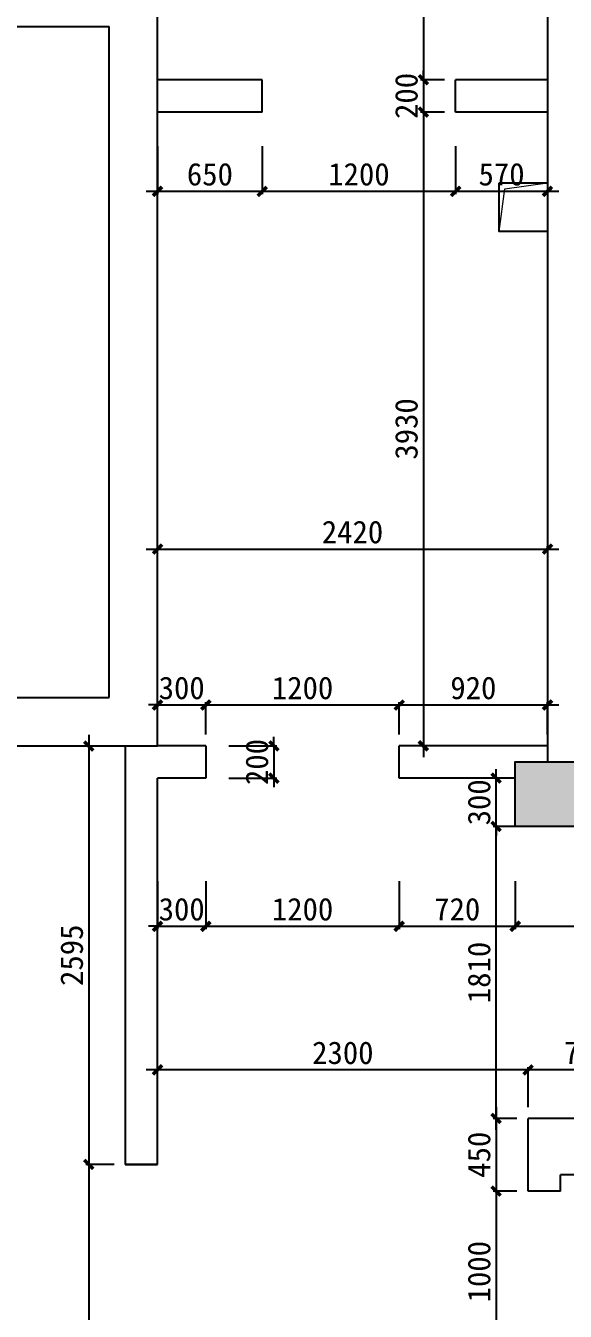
# Model space of a CAD drawing. Header units: millimetres. Extents: x 561810 to 956823, y -438984 to -391712.
# Drawn here: x 624482 to 627831, y -405748 to -397778 of the extents above; entities that cross this region are included whole.
import ezdxf

# ---------------------------------------------------------------- set-up
doc = ezdxf.new("R2010")
doc.units = ezdxf.units.MM
doc.header["$LTSCALE"] = 10
doc.header["$MEASUREMENT"] = 0
doc.linetypes.add('DASH', pattern=[0.35, 0.25, -0.1])
doc.layers.get('0').update_dxf_attribs({"linetype": 'CONTINUOUS'})
doc.layers.get('DEFPOINTS').update_dxf_attribs({"color": 1, "linetype": 'CONTINUOUS'})
for name, color, linetype in [('PUB_HATCH', 144, 'CONTINUOUS'), ('WALL', 7, 'CONTINUOUS'), ('WINDOW', 4, 'CONTINUOUS')]:
    doc.layers.add(name, color=color, linetype=linetype)
doc.layers.add('细线', color=250, linetype='CONTINUOUS', lineweight=5)
doc.styles.add('施洛华标注样式', font='')
doc.styles.get('施洛华标注样式').set_extended_font_data('SimSun')
doc.dimstyles.new('外标尺寸', dxfattribs={"dimscale": 70, "dimtxt": 3, "dimasz": 0.8, "dimexe": 0.25, "dimexo": 1, "dimgap": 0.5, "dimtad": 1, "dimdec": 0, "dimtxsty": '施洛华标注样式', "dimblk": 'ARCHTICK', "dimcen": 1.5, "dimdle": 1, "dimclrd": 250, "dimclre": 250, "dimclrt": 62, "dimadec": 0, "dimazin": 0, "dimtfac": 1, "dimtdec": 0, "dimtix": 1, "dimtmove": 1, "dimatfit": 3, "dimldrblk": 'ARCHTICK', "dimfxl": 0, "dimarcsym": 0})

# ---------------------------------------------------------------- blocks, each defined once
blk = doc.blocks.new('_ARCHTICK')
at = {"color": 0, "linetype": 'ByBlock', "const_width": 0.4}
blk.add_lwpolyline([(-0.5, -0.5), (0.5, 0.5)], dxfattribs=at)
blk = doc.blocks.new('*D465')
at = {"color": 250, "lineweight": -2}
for p, q in [((626950.5, -396772.8), (626950.5, -398182.9)), ((627230.5, -396842.8), (626933, -396842.8)), ((627080.5, -398112.9), (626933, -398112.9))]:
    blk.add_line(p, q, dxfattribs=at)
at = {"layer": 'DEFPOINTS', "color": 0}
for p in [(627720.5, -396842.8), (626950.5, -398112.9), (627150.5, -398112.9)]:
    blk.add_point(p, dxfattribs=at)
at = {"color": 250, "lineweight": -2, "xscale": 56, "yscale": 56, "zscale": 56}
for p, rotation in [((626950.5, -396842.8), 90), ((626950.5, -398112.9), 270)]:
    blk.add_blockref('_ARCHTICK', p, dxfattribs=dict(at, rotation=rotation))
at = {"color": 62, "insert": (626845.5, -397477.8), "char_height": 140, "attachment_point": 5, "rotation": 90, "style": '施洛华标注样式'}
blk.add_mtext('1270', dxfattribs=at)
blk = doc.blocks.new('*D466')
at = {"color": 250, "lineweight": -2}
for p, q in [((626950.5, -398112.9), (626950.5, -398056.9)), ((627080.5, -398112.9), (626933, -398112.9)), ((626950.5, -398112.9), (626950.5, -398312.9)), ((627080.5, -398312.9), (626933, -398312.9)), ((626950.5, -398312.9), (626950.5, -398368.9))]:
    blk.add_line(p, q, dxfattribs=at)
at = {"layer": 'DEFPOINTS', "color": 0}
for p in [(627150.5, -398112.9), (626950.5, -398312.9), (627150.5, -398312.9)]:
    blk.add_point(p, dxfattribs=at)
at = {"color": 250, "lineweight": -2, "xscale": 56, "yscale": 56, "zscale": 56}
for p, rotation in [((626950.5, -398112.9), 270), ((626950.5, -398312.9), 90)]:
    blk.add_blockref('_ARCHTICK', p, dxfattribs=dict(at, rotation=rotation))
at = {"color": 62, "insert": (626845.5, -398212.9), "char_height": 140, "attachment_point": 5, "rotation": 90, "style": '施洛华标注样式'}
blk.add_mtext('200', dxfattribs=at)
blk = doc.blocks.new('*D467')
at = {"color": 250, "lineweight": -2}
for p, q in [((626950.5, -398242.9), (626950.5, -402312.8)), ((627080.5, -398312.9), (626933, -398312.9)), ((627080.5, -402242.8), (626933, -402242.8))]:
    blk.add_line(p, q, dxfattribs=at)
at = {"layer": 'DEFPOINTS', "color": 0}
for p in [(627150.5, -398312.9), (626950.5, -402242.8), (627150.5, -402242.8)]:
    blk.add_point(p, dxfattribs=at)
at = {"color": 250, "lineweight": -2, "xscale": 56, "yscale": 56, "zscale": 56}
for p, rotation in [((626950.5, -398312.9), 90), ((626950.5, -402242.8), 270)]:
    blk.add_blockref('_ARCHTICK', p, dxfattribs=dict(at, rotation=rotation))
at = {"color": 62, "insert": (626845.5, -400277.8), "char_height": 140, "attachment_point": 5, "rotation": 90, "style": '施洛华标注样式'}
blk.add_mtext('3930', dxfattribs=at)
blk = doc.blocks.new('*D468')
at = {"color": 250, "lineweight": -2}
for p, q in [((625300.5, -398524.4), (625300.5, -398821.9)), ((625950.5, -398524.4), (625950.5, -398821.9)), ((625230.5, -398804.4), (626020.5, -398804.4))]:
    blk.add_line(p, q, dxfattribs=at)
at = {"layer": 'DEFPOINTS', "color": 0}
for p in [(625300.5, -398312.9), (625950.5, -398312.9), (625950.5, -398804.4)]:
    blk.add_point(p, dxfattribs=at)
at = {"color": 250, "lineweight": -2, "xscale": 56, "yscale": 56, "zscale": 56, "rotation": 180}
blk.add_blockref('_ARCHTICK', (625300.5, -398804.4), dxfattribs=at)
at = {"color": 250, "lineweight": -2, "xscale": 56, "yscale": 56, "zscale": 56}
blk.add_blockref('_ARCHTICK', (625950.5, -398804.4), dxfattribs=at)
at = {"color": 62, "insert": (625625.5, -398699.4), "char_height": 140, "attachment_point": 5, "style": '施洛华标注样式'}
blk.add_mtext('650', dxfattribs=at)
blk = doc.blocks.new('*D469')
at = {"color": 250, "lineweight": -2}
for p, q in [((625950.5, -398524.4), (625950.5, -398821.9)), ((627150.5, -398524.4), (627150.5, -398821.9)), ((625880.5, -398804.4), (627220.5, -398804.4))]:
    blk.add_line(p, q, dxfattribs=at)
at = {"layer": 'DEFPOINTS', "color": 0}
for p in [(625950.5, -398312.9), (627150.5, -398312.9), (627150.5, -398804.4)]:
    blk.add_point(p, dxfattribs=at)
at = {"color": 250, "lineweight": -2, "xscale": 56, "yscale": 56, "zscale": 56, "rotation": 180}
blk.add_blockref('_ARCHTICK', (625950.5, -398804.4), dxfattribs=at)
at = {"color": 250, "lineweight": -2, "xscale": 56, "yscale": 56, "zscale": 56}
blk.add_blockref('_ARCHTICK', (627150.5, -398804.4), dxfattribs=at)
at = {"color": 62, "insert": (626550.5, -398699.4), "char_height": 140, "attachment_point": 5, "style": '施洛华标注样式'}
blk.add_mtext('1200', dxfattribs=at)
blk = doc.blocks.new('*D470')
at = {"color": 250, "lineweight": -2}
for p, q in [((627150.5, -398524.4), (627150.5, -398821.9)), ((627720.5, -398524.4), (627720.5, -398821.9)), ((627080.5, -398804.4), (627790.5, -398804.4))]:
    blk.add_line(p, q, dxfattribs=at)
at = {"layer": 'DEFPOINTS', "color": 0}
for p in [(627150.5, -398312.9), (627720.5, -398312.9), (627720.5, -398804.4)]:
    blk.add_point(p, dxfattribs=at)
at = {"color": 250, "lineweight": -2, "xscale": 56, "yscale": 56, "zscale": 56, "rotation": 180}
blk.add_blockref('_ARCHTICK', (627150.5, -398804.4), dxfattribs=at)
at = {"color": 250, "lineweight": -2, "xscale": 56, "yscale": 56, "zscale": 56}
blk.add_blockref('_ARCHTICK', (627720.5, -398804.4), dxfattribs=at)
at = {"color": 62, "insert": (627435.5, -398699.4), "char_height": 140, "attachment_point": 5, "style": '施洛华标注样式'}
blk.add_mtext('570', dxfattribs=at)
blk = doc.blocks.new('*D471')
at = {"color": 250, "lineweight": -2}
for p, q in [((625300.5, -401989.4), (625244.5, -401989.4)), ((625300.5, -402172.8), (625300.5, -401971.9)), ((625300.5, -401989.4), (625600.5, -401989.4)), ((625600.5, -402172.8), (625600.5, -401971.9)), ((625600.5, -401989.4), (625656.5, -401989.4))]:
    blk.add_line(p, q, dxfattribs=at)
at = {"layer": 'DEFPOINTS', "color": 0}
for p in [(625600.5, -401989.4), (625300.5, -402242.8), (625600.5, -402242.8)]:
    blk.add_point(p, dxfattribs=at)
at = {"color": 250, "lineweight": -2, "xscale": 56, "yscale": 56, "zscale": 56}
blk.add_blockref('_ARCHTICK', (625300.5, -401989.4), dxfattribs=at)
at = {"color": 250, "lineweight": -2, "xscale": 56, "yscale": 56, "zscale": 56, "rotation": 180}
blk.add_blockref('_ARCHTICK', (625600.5, -401989.4), dxfattribs=at)
at = {"color": 62, "insert": (625450.5, -401884.4), "char_height": 140, "attachment_point": 5, "style": '施洛华标注样式'}
blk.add_mtext('300', dxfattribs=at)
blk = doc.blocks.new('*D472')
at = {"color": 250, "lineweight": -2}
for p, q in [((625530.5, -401989.4), (626870.5, -401989.4)), ((625600.5, -402172.8), (625600.5, -401971.9)), ((626800.5, -402172.8), (626800.5, -401971.9))]:
    blk.add_line(p, q, dxfattribs=at)
at = {"layer": 'DEFPOINTS', "color": 0}
for p in [(626800.5, -401989.4), (625600.5, -402242.8), (626800.5, -402242.8)]:
    blk.add_point(p, dxfattribs=at)
at = {"color": 250, "lineweight": -2, "xscale": 56, "yscale": 56, "zscale": 56, "rotation": 180}
blk.add_blockref('_ARCHTICK', (625600.5, -401989.4), dxfattribs=at)
at = {"color": 250, "lineweight": -2, "xscale": 56, "yscale": 56, "zscale": 56}
blk.add_blockref('_ARCHTICK', (626800.5, -401989.4), dxfattribs=at)
at = {"color": 62, "insert": (626200.5, -401884.4), "char_height": 140, "attachment_point": 5, "style": '施洛华标注样式'}
blk.add_mtext('1200', dxfattribs=at)
blk = doc.blocks.new('*D473')
at = {"color": 250, "lineweight": -2}
for p, q in [((626730.5, -401989.4), (627790.5, -401989.4)), ((626800.5, -402172.8), (626800.5, -401971.9)), ((627720.5, -402172.8), (627720.5, -401971.9))]:
    blk.add_line(p, q, dxfattribs=at)
at = {"layer": 'DEFPOINTS', "color": 0}
for p in [(627720.5, -401989.4), (626800.5, -402242.8), (627720.5, -402242.8)]:
    blk.add_point(p, dxfattribs=at)
at = {"color": 250, "lineweight": -2, "xscale": 56, "yscale": 56, "zscale": 56, "rotation": 180}
blk.add_blockref('_ARCHTICK', (626800.5, -401989.4), dxfattribs=at)
at = {"color": 250, "lineweight": -2, "xscale": 56, "yscale": 56, "zscale": 56}
blk.add_blockref('_ARCHTICK', (627720.5, -401989.4), dxfattribs=at)
at = {"color": 62, "insert": (627260.5, -401884.4), "char_height": 140, "attachment_point": 5, "style": '施洛华标注样式'}
blk.add_mtext('920', dxfattribs=at)
blk = doc.blocks.new('*D474')
at = {"color": 250, "lineweight": -2}
for p, q in [((625300.5, -401023.4), (625300.5, -401005.4)), ((627720.5, -401023.4), (627720.5, -401005.4)), ((625230.5, -401022.9), (627790.5, -401022.9))]:
    blk.add_line(p, q, dxfattribs=at)
at = {"layer": 'DEFPOINTS', "color": 0}
for p in [(627720.5, -401022.9), (625300.5, -401093.4), (627720.5, -401093.4)]:
    blk.add_point(p, dxfattribs=at)
at = {"color": 250, "lineweight": -2, "xscale": 56, "yscale": 56, "zscale": 56, "rotation": 180}
blk.add_blockref('_ARCHTICK', (625300.5, -401022.9), dxfattribs=at)
at = {"color": 250, "lineweight": -2, "xscale": 56, "yscale": 56, "zscale": 56}
blk.add_blockref('_ARCHTICK', (627720.5, -401022.9), dxfattribs=at)
at = {"color": 62, "insert": (626510.5, -400917.9), "char_height": 140, "attachment_point": 5, "style": '施洛华标注样式'}
blk.add_mtext('2420', dxfattribs=at)
blk = doc.blocks.new('*D548')
at = {"color": 250, "lineweight": -2}
for p, q in [((625300.5, -403081.3), (625300.5, -403378.8)), ((625600.5, -403081.3), (625600.5, -403378.8)), ((625300.5, -403361.3), (625244.5, -403361.3)), ((625300.5, -403361.3), (625600.5, -403361.3)), ((625600.5, -403361.3), (625656.5, -403361.3))]:
    blk.add_line(p, q, dxfattribs=at)
at = {"layer": 'DEFPOINTS', "color": 0}
for p in [(625300.5, -402442.8), (625600.5, -402442.8), (625600.5, -403361.3)]:
    blk.add_point(p, dxfattribs=at)
at = {"color": 250, "lineweight": -2, "xscale": 56, "yscale": 56, "zscale": 56}
blk.add_blockref('_ARCHTICK', (625300.5, -403361.3), dxfattribs=at)
at = {"color": 250, "lineweight": -2, "xscale": 56, "yscale": 56, "zscale": 56, "rotation": 180}
blk.add_blockref('_ARCHTICK', (625600.5, -403361.3), dxfattribs=at)
at = {"color": 62, "insert": (625450.5, -403256.3), "char_height": 140, "attachment_point": 5, "style": '施洛华标注样式'}
blk.add_mtext('300', dxfattribs=at)
blk = doc.blocks.new('*D549')
at = {"color": 250, "lineweight": -2}
for p, q in [((625600.5, -403081.3), (625600.5, -403378.8)), ((626800.5, -403081.3), (626800.5, -403378.8)), ((625530.5, -403361.3), (626870.5, -403361.3))]:
    blk.add_line(p, q, dxfattribs=at)
at = {"layer": 'DEFPOINTS', "color": 0}
for p in [(625600.5, -402442.8), (626800.5, -402442.8), (626800.5, -403361.3)]:
    blk.add_point(p, dxfattribs=at)
at = {"color": 250, "lineweight": -2, "xscale": 56, "yscale": 56, "zscale": 56, "rotation": 180}
blk.add_blockref('_ARCHTICK', (625600.5, -403361.3), dxfattribs=at)
at = {"color": 250, "lineweight": -2, "xscale": 56, "yscale": 56, "zscale": 56}
blk.add_blockref('_ARCHTICK', (626800.5, -403361.3), dxfattribs=at)
at = {"color": 62, "insert": (626200.5, -403256.3), "char_height": 140, "attachment_point": 5, "style": '施洛华标注样式'}
blk.add_mtext('1200', dxfattribs=at)
blk = doc.blocks.new('*D550')
at = {"color": 250, "lineweight": -2}
for p, q in [((626800.5, -403081.3), (626800.5, -403378.8)), ((627520.5, -403081.3), (627520.5, -403378.8)), ((626730.5, -403361.3), (627590.5, -403361.3))]:
    blk.add_line(p, q, dxfattribs=at)
at = {"layer": 'DEFPOINTS', "color": 0}
for p in [(626800.5, -402442.8), (627520.5, -402742.8), (627520.5, -403361.3)]:
    blk.add_point(p, dxfattribs=at)
at = {"color": 250, "lineweight": -2, "xscale": 56, "yscale": 56, "zscale": 56, "rotation": 180}
blk.add_blockref('_ARCHTICK', (626800.5, -403361.3), dxfattribs=at)
at = {"color": 250, "lineweight": -2, "xscale": 56, "yscale": 56, "zscale": 56}
blk.add_blockref('_ARCHTICK', (627520.5, -403361.3), dxfattribs=at)
at = {"color": 62, "insert": (627160.5, -403256.3), "char_height": 140, "attachment_point": 5, "style": '施洛华标注样式'}
blk.add_mtext('720', dxfattribs=at)
blk = doc.blocks.new('*D551')
at = {"color": 250, "lineweight": -2}
for p, q in [((627520.5, -403081.3), (627520.5, -403378.8)), ((628711, -403081.3), (628711, -403378.8)), ((627450.5, -403361.3), (628781, -403361.3))]:
    blk.add_line(p, q, dxfattribs=at)
at = {"layer": 'DEFPOINTS', "color": 0}
for p in [(627520.5, -402742.8), (628711, -402742.8), (628711, -403361.3)]:
    blk.add_point(p, dxfattribs=at)
at = {"color": 250, "lineweight": -2, "xscale": 56, "yscale": 56, "zscale": 56, "rotation": 180}
blk.add_blockref('_ARCHTICK', (627520.5, -403361.3), dxfattribs=at)
at = {"color": 250, "lineweight": -2, "xscale": 56, "yscale": 56, "zscale": 56}
blk.add_blockref('_ARCHTICK', (628711, -403361.3), dxfattribs=at)
at = {"color": 62, "insert": (628115.7, -403256.3), "char_height": 140, "attachment_point": 5, "style": '施洛华标注样式'}
blk.add_mtext('1190', dxfattribs=at)
blk = doc.blocks.new('*D612')
at = {"color": 250, "lineweight": -2}
for p, q in [((628400.9, -404251.5), (627530.5, -404251.5)), ((627600.5, -404482.8), (627600.5, -404234)), ((628330.9, -404482.8), (628330.9, -404234))]:
    blk.add_line(p, q, dxfattribs=at)
at = {"layer": 'DEFPOINTS', "color": 0}
for p in [(627600.5, -404251.5), (627600.5, -404552.8), (628330.9, -404552.8)]:
    blk.add_point(p, dxfattribs=at)
at = {"color": 250, "lineweight": -2, "xscale": 56, "yscale": 56, "zscale": 56, "rotation": 180}
blk.add_blockref('_ARCHTICK', (627600.5, -404251.5), dxfattribs=at)
at = {"color": 250, "lineweight": -2, "xscale": 56, "yscale": 56, "zscale": 56}
blk.add_blockref('_ARCHTICK', (628330.9, -404251.5), dxfattribs=at)
at = {"color": 62, "insert": (627965.7, -404146.5), "char_height": 140, "attachment_point": 5, "style": '施洛华标注样式'}
blk.add_mtext('730', dxfattribs=at)
blk = doc.blocks.new('*D613')
at = {"color": 250, "lineweight": -2}
for p, q in [((627670.5, -404251.5), (625230.5, -404251.5)), ((625300.5, -404432.8), (625300.5, -404234)), ((627600.5, -404482.8), (627600.5, -404234))]:
    blk.add_line(p, q, dxfattribs=at)
at = {"layer": 'DEFPOINTS', "color": 0}
for p in [(625300.5, -404251.5), (625300.5, -404502.8), (627600.5, -404552.8)]:
    blk.add_point(p, dxfattribs=at)
at = {"color": 250, "lineweight": -2, "xscale": 56, "yscale": 56, "zscale": 56, "rotation": 180}
blk.add_blockref('_ARCHTICK', (625300.5, -404251.5), dxfattribs=at)
at = {"color": 250, "lineweight": -2, "xscale": 56, "yscale": 56, "zscale": 56}
blk.add_blockref('_ARCHTICK', (627600.5, -404251.5), dxfattribs=at)
at = {"color": 62, "insert": (626450.5, -404146.5), "char_height": 140, "attachment_point": 5, "style": '施洛华标注样式'}
blk.add_mtext('2300', dxfattribs=at)
blk = doc.blocks.new('*D681')
at = {"color": 250, "lineweight": -2}
for p, q in [((628014.8, -404902.8), (628238.4, -404902.8)), ((628220.9, -404902.8), (628220.9, -404846.8)), ((628220.9, -405002.8), (628220.9, -404902.8)), ((627940.9, -405002.8), (628238.4, -405002.8)), ((628220.9, -405002.8), (628220.9, -405058.8))]:
    blk.add_line(p, q, dxfattribs=at)
at = {"layer": 'DEFPOINTS', "color": 0}
for p in [(627944.8, -404902.8), (628220.9, -404902.8), (627800.5, -405002.8)]:
    blk.add_point(p, dxfattribs=at)
at = {"color": 250, "lineweight": -2, "xscale": 56, "yscale": 56, "zscale": 56}
for p, rotation in [((628220.9, -404902.8), 270), ((628220.9, -405002.8), 90)]:
    blk.add_blockref('_ARCHTICK', p, dxfattribs=dict(at, rotation=rotation))
at = {"color": 62, "insert": (628115.9, -404952.8), "char_height": 140, "attachment_point": 5, "rotation": 90, "style": '施洛华标注样式'}
blk.add_mtext('100', dxfattribs=at)
blk = doc.blocks.new('*D682')
at = {"color": 250, "lineweight": -2}
for p, q in [((628220.9, -404932.8), (628220.9, -406072.8)), ((627940.9, -405002.8), (628238.4, -405002.8)), ((627940.9, -406002.8), (628238.4, -406002.8))]:
    blk.add_line(p, q, dxfattribs=at)
at = {"layer": 'DEFPOINTS', "color": 0}
for p in [(627800.5, -405002.8), (627720.5, -406002.8), (628220.9, -406002.8)]:
    blk.add_point(p, dxfattribs=at)
at = {"color": 250, "lineweight": -2, "xscale": 56, "yscale": 56, "zscale": 56}
for p, rotation in [((628220.9, -405002.8), 90), ((628220.9, -406002.8), 270)]:
    blk.add_blockref('_ARCHTICK', p, dxfattribs=dict(at, rotation=rotation))
at = {"color": 62, "insert": (628115.9, -405502.8), "char_height": 140, "attachment_point": 5, "rotation": 90, "style": '施洛华标注样式'}
blk.add_mtext('1000', dxfattribs=at)
blk = doc.blocks.new('*D690')
at = {"color": 250, "lineweight": -2}
for p, q in [((627401.5, -404482.8), (627401.5, -405072.8)), ((627530.5, -404552.8), (627384, -404552.8)), ((627530.5, -405002.8), (627384, -405002.8))]:
    blk.add_line(p, q, dxfattribs=at)
at = {"layer": 'DEFPOINTS', "color": 0}
for p in [(627600.5, -404552.8), (627401.5, -405002.8), (627600.5, -405002.8)]:
    blk.add_point(p, dxfattribs=at)
at = {"color": 250, "lineweight": -2, "xscale": 56, "yscale": 56, "zscale": 56}
for p, rotation in [((627401.5, -404552.8), 90), ((627401.5, -405002.8), 270)]:
    blk.add_blockref('_ARCHTICK', p, dxfattribs=dict(at, rotation=rotation))
at = {"color": 62, "insert": (627296.5, -404777.8), "char_height": 140, "attachment_point": 5, "rotation": 90, "style": '施洛华标注样式'}
blk.add_mtext('450', dxfattribs=at)
blk = doc.blocks.new('*D691')
at = {"color": 250, "lineweight": -2}
for p, q in [((627401.5, -404622.8), (627401.5, -402672.8)), ((627530.5, -402742.8), (627384, -402742.8)), ((627530.5, -404552.8), (627384, -404552.8))]:
    blk.add_line(p, q, dxfattribs=at)
at = {"layer": 'DEFPOINTS', "color": 0}
for p in [(627401.5, -402742.8), (627600.5, -402742.8), (627600.5, -404552.8)]:
    blk.add_point(p, dxfattribs=at)
at = {"color": 250, "lineweight": -2, "xscale": 56, "yscale": 56, "zscale": 56}
for p, rotation in [((627401.5, -402742.8), 90), ((627401.5, -404552.8), 270)]:
    blk.add_blockref('_ARCHTICK', p, dxfattribs=dict(at, rotation=rotation))
at = {"color": 62, "insert": (627296.5, -403647.8), "char_height": 140, "attachment_point": 5, "rotation": 90, "style": '施洛华标注样式'}
blk.add_mtext('1810', dxfattribs=at)
blk = doc.blocks.new('*D692')
at = {"color": 250, "lineweight": -2}
for p, q in [((627401.5, -402442.8), (627401.5, -402386.8)), ((627450.5, -402442.8), (627384, -402442.8)), ((627401.5, -402742.8), (627401.5, -402442.8)), ((627450.5, -402742.8), (627384, -402742.8)), ((627401.5, -402742.8), (627401.5, -402798.8))]:
    blk.add_line(p, q, dxfattribs=at)
at = {"layer": 'DEFPOINTS', "color": 0}
for p in [(627401.5, -402442.8), (627520.5, -402442.8), (627520.5, -402742.8)]:
    blk.add_point(p, dxfattribs=at)
at = {"color": 250, "lineweight": -2, "xscale": 56, "yscale": 56, "zscale": 56}
for p, rotation in [((627401.5, -402442.8), 270), ((627401.5, -402742.8), 90)]:
    blk.add_blockref('_ARCHTICK', p, dxfattribs=dict(at, rotation=rotation))
at = {"color": 62, "insert": (627296.5, -402592.8), "char_height": 140, "attachment_point": 5, "rotation": 90, "style": '施洛华标注样式'}
blk.add_mtext('300', dxfattribs=at)
blk = doc.blocks.new('*D693')
at = {"color": 250, "lineweight": -2}
for p, q in [((627401.5, -404932.8), (627401.5, -406072.8)), ((627530.5, -405002.8), (627384, -405002.8)), ((627530.5, -406002.8), (627384, -406002.8))]:
    blk.add_line(p, q, dxfattribs=at)
at = {"layer": 'DEFPOINTS', "color": 0}
for p in [(627600.5, -405002.8), (627401.5, -406002.8), (627600.5, -406002.8)]:
    blk.add_point(p, dxfattribs=at)
at = {"color": 250, "lineweight": -2, "xscale": 56, "yscale": 56, "zscale": 56}
for p, rotation in [((627401.5, -405002.8), 90), ((627401.5, -406002.8), 270)]:
    blk.add_blockref('_ARCHTICK', p, dxfattribs=dict(at, rotation=rotation))
at = {"color": 62, "insert": (627296.5, -405502.8), "char_height": 140, "attachment_point": 5, "rotation": 90, "style": '施洛华标注样式'}
blk.add_mtext('1000', dxfattribs=at)
blk = doc.blocks.new('*D805')
at = {"color": 250, "lineweight": -2}
for p, q in [((624873.8, -402173.8), (624873.8, -404908.3)), ((625030.5, -402243.8), (624856.3, -402243.8)), ((625030.5, -404838.3), (624856.3, -404838.3))]:
    blk.add_line(p, q, dxfattribs=at)
at = {"layer": 'DEFPOINTS', "color": 0}
for p in [(625100.5, -402243.8), (624873.8, -404838.3), (625100.5, -404838.3)]:
    blk.add_point(p, dxfattribs=at)
at = {"color": 250, "lineweight": -2, "xscale": 56, "yscale": 56, "zscale": 56}
for p, rotation in [((624873.8, -402243.8), 90), ((624873.8, -404838.3), 270)]:
    blk.add_blockref('_ARCHTICK', p, dxfattribs=dict(at, rotation=rotation))
at = {"color": 62, "insert": (624768.8, -403541), "char_height": 140, "attachment_point": 5, "rotation": 90, "style": '施洛华标注样式'}
blk.add_mtext('2595', dxfattribs=at)
blk = doc.blocks.new('*D806')
at = {"color": 250, "lineweight": -2}
for p, q in [((624873.8, -404768.3), (624873.8, -408508.3)), ((625030.5, -404838.3), (624856.3, -404838.3)), ((625030.5, -408438.3), (624856.3, -408438.3))]:
    blk.add_line(p, q, dxfattribs=at)
at = {"layer": 'DEFPOINTS', "color": 0}
for p in [(625100.5, -404838.3), (624873.8, -408438.3), (625100.5, -408438.3)]:
    blk.add_point(p, dxfattribs=at)
at = {"color": 250, "lineweight": -2, "xscale": 56, "yscale": 56, "zscale": 56}
for p, rotation in [((624873.8, -404838.3), 90), ((624873.8, -408438.3), 270)]:
    blk.add_blockref('_ARCHTICK', p, dxfattribs=dict(at, rotation=rotation))
at = {"color": 62, "insert": (624768.8, -406638.3), "char_height": 140, "attachment_point": 5, "rotation": 90, "style": '施洛华标注样式'}
blk.add_mtext('3600', dxfattribs=at)
blk = doc.blocks.new('*D824')
at = {"color": 250, "lineweight": -2}
for p, q in [((626022.7, -402242.8), (626022.7, -402186.8)), ((625742.7, -402242.8), (626040.2, -402242.8)), ((626022.7, -402242.8), (626022.7, -402442.8)), ((625742.7, -402442.8), (626040.2, -402442.8)), ((626022.7, -402442.8), (626022.7, -402498.8))]:
    blk.add_line(p, q, dxfattribs=at)
at = {"layer": 'DEFPOINTS', "color": 0}
for p in [(625600.5, -402242.8), (625600.5, -402442.8), (626022.7, -402442.8)]:
    blk.add_point(p, dxfattribs=at)
at = {"color": 250, "lineweight": -2, "xscale": 56, "yscale": 56, "zscale": 56}
for p, rotation in [((626022.7, -402242.8), 270), ((626022.7, -402442.8), 90)]:
    blk.add_blockref('_ARCHTICK', p, dxfattribs=dict(at, rotation=rotation))
at = {"color": 62, "insert": (625917.7, -402342.8), "char_height": 140, "attachment_point": 5, "rotation": 90, "style": '施洛华标注样式'}
blk.add_mtext('200', dxfattribs=at)

msp = doc.modelspace()

# ---------------------------------------------------------------- hatches: boundary and pattern name
at = {"layer": 'PUB_HATCH'}
h = msp.add_hatch(color=256, dxfattribs=at)
h.paths.add_polyline_path([(627520.5, -392842.8), (627520.5, -392442.8), (627920.5, -392442.8), (627920.5, -392842.8)])
h.paths.add_polyline_path([(639510.5, -392842.8), (639510.5, -392442.8), (639910.5, -392442.8), (639910.5, -392842.8)])
h.paths.add_polyline_path([(639510.5, -402742.8), (639510.5, -402342.8), (639910.5, -402342.8), (639910.5, -402742.8)])
h.paths.add_polyline_path([(627520.5, -402742.8), (627520.5, -402342.8), (627920.5, -402342.8), (627920.5, -402742.8)])

# ---------------------------------------------------------------- linework, layer by layer
at = {"layer": 'WALL'}
for p, q in [((627720.5, -396842.8), (627720.5, -402342.8)), ((625300.5, -402242.8), (625300.5, -397482.8)), ((615460.5, -397782.8), (625000.5, -397782.8)), ((625000.5, -401942.8), (625000.5, -397782.8)), ((625950.5, -398112.9), (625300.5, -398112.9)), ((625950.5, -398312.9), (625950.5, -398112.9)), ((627720.5, -398112.9), (627150.5, -398112.9)), ((627150.5, -398312.9), (627150.5, -398112.9)), ((625950.5, -398312.9), (625300.5, -398312.9)), ((627720.5, -398312.9), (627150.5, -398312.9)), ((627720.5, -400630.3), (627720.5, -402230.3)), ((615460.5, -401942.8), (625000.5, -401942.8)), ((615460.5, -402242.8), (625300.5, -402242.8)), ((625100.5, -402242.8), (625100.5, -404838.3)), ((625600.5, -402242.8), (625300.5, -402242.8)), ((625600.5, -402242.8), (625600.5, -402442.8)), ((626800.5, -402442.8), (626800.5, -402242.8)), ((627720.5, -402242.8), (626800.5, -402242.8)), ((625600.5, -402442.8), (625300.5, -402442.8)), ((625300.5, -404838.3), (625300.5, -402442.8)), ((627520.5, -402442.8), (626800.5, -402442.8)), ((627520.5, -402742.8), (627520.5, -402542.8)), ((628711, -402742.8), (627520.5, -402742.8)), ((627600.5, -405002.8), (627600.5, -404552.8)), ((628330.9, -404552.8), (627600.5, -404552.8)), ((625100.5, -404838.3), (625300.5, -404838.3)), ((627800.5, -405002.8), (627800.5, -404902.8)), ((628330.9, -404902.8), (627800.5, -404902.8)), ((627800.5, -405002.8), (627600.5, -405002.8))]:
    msp.add_line(p, q, dxfattribs=at)
for points in [[(627420.5, -398752.8), (627720.5, -398752.8), (627720.5, -399052.8), (627420.5, -399052.8), (627420.5, -398752.8)], [(627520.5, -402742.8), (627520.5, -402342.8), (627920.5, -402342.8), (627920.5, -402742.8), (627520.5, -402742.8)]]:
    msp.add_lwpolyline(points, dxfattribs=at)
at = {"layer": 'WINDOW', "linetype": 'DASH'}
msp.add_line((625300.5, -404838.3), (625100.5, -404838.3), dxfattribs=at)
at = {"layer": '细线', "color": 250, "lineweight": 5}
for p, q in [((627455.9, -398789.8), (627720.5, -398752.8)), ((627420.5, -399052.8), (627455.9, -398789.8))]:
    msp.add_line(p, q, dxfattribs=at)

# ---------------------------------------------------------------- dimensions: what is measured, and where the dimension line sits
at = {"color": 1}
for base, p1, p2, picture, middle in [((626950.5, -398112.9), (627720.5, -396842.8), (627150.5, -398112.9), '*D465', (626845.5, -397477.8)), ((626950.5, -398312.9), (627150.5, -398112.9), (627150.5, -398312.9), '*D466', (626845.5, -398212.9)), ((626950.5, -402242.8), (627150.5, -398312.9), (627150.5, -402242.8), '*D467', (626845.5, -400277.8)), ((624873.7530103, -404838.2550586), (625100.4866323, -402243.7550586), (625100.4866323, -404838.2550586), '*D805', (624768.7530103, -403541.0050586)), ((626022.7, -402442.8), (625600.5, -402242.8), (625600.5, -402442.8), '*D824', (625917.7, -402342.8)), ((627401.5, -402442.8), (627520.5, -402742.8), (627520.5, -402442.8), '*D692', (627296.5, -402592.8)), ((627401.5, -402742.8), (627600.5, -404552.8), (627600.5, -402742.8), '*D691', (627296.5, -403647.8)), ((627401.5, -405002.8), (627600.5, -404552.8), (627600.5, -405002.8), '*D690', (627296.5, -404777.8)), ((624873.8, -408438.3), (625100.5, -404838.3), (625100.5, -408438.3), '*D806', (624768.8, -406638.3)), ((628220.9, -404902.8), (627800.5, -405002.8), (627944.8, -404902.8), '*D681', (628115.9, -404952.8)), ((627401.5, -406002.8), (627600.5, -405002.8), (627600.5, -406002.8), '*D693', (627296.5, -405502.8)), ((628220.9, -406002.8), (627800.5, -405002.8), (627720.5, -406002.8), '*D682', (628115.9, -405502.8))]:
    dim = msp.add_linear_dim(base=base, p1=p1, p2=p2, angle=90, dimstyle='外标尺寸', override={"dimtxt": 2}, dxfattribs=at)
    dim.commit()
    dim.dimension.update_dxf_attribs({"geometry": picture, "text_midpoint": middle})
for base, p1, p2, picture, middle in [((625950.5, -398804.4), (625300.5, -398312.9), (625950.5, -398312.9), '*D468', (625625.5, -398699.4)), ((627150.5, -398804.4), (625950.5, -398312.9), (627150.5, -398312.9), '*D469', (626550.5, -398699.4)), ((627720.5, -398804.4), (627150.5, -398312.9), (627720.5, -398312.9), '*D470', (627435.5, -398699.4)), ((627720.5, -401022.9), (625300.5, -401093.4), (627720.5, -401093.4), '*D474', (626510.5, -400917.9)), ((625600.5, -401989.4), (625300.5, -402242.8), (625600.5, -402242.8), '*D471', (625450.5, -401884.4)), ((626800.5, -401989.4), (625600.5, -402242.8), (626800.5, -402242.8), '*D472', (626200.5, -401884.4)), ((627720.5, -401989.4), (626800.5, -402242.8), (627720.5, -402242.8), '*D473', (627260.5, -401884.4)), ((625600.5, -403361.3), (625300.5, -402442.8), (625600.5, -402442.8), '*D548', (625450.5, -403256.3)), ((626800.5, -403361.3), (625600.5, -402442.8), (626800.5, -402442.8), '*D549', (626200.5, -403256.3)), ((627520.5, -403361.3), (626800.5, -402442.8), (627520.5, -402742.8), '*D550', (627160.5, -403256.3)), ((628710.9596, -403361.2723), (627520.4866, -402742.7551), (628710.9596, -402742.7551), '*D551', (628115.7231, -403256.2723)), ((625300.5, -404251.5), (627600.5, -404552.8), (625300.5, -404502.8), '*D613', (626450.5, -404146.5)), ((627600.5, -404251.5), (628330.9, -404552.8), (627600.5, -404552.8), '*D612', (627965.7, -404146.5))]:
    dim = msp.add_linear_dim(base=base, p1=p1, p2=p2, dimstyle='外标尺寸', override={"dimtxt": 2}, dxfattribs=at)
    dim.commit()
    dim.dimension.update_dxf_attribs({"geometry": picture, "text_midpoint": middle})

doc.saveas('drawing.dxf')
